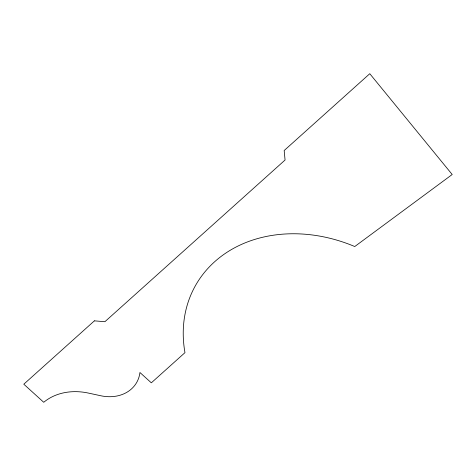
<?xml version="1.0" encoding="UTF-8"?>
<svg xmlns="http://www.w3.org/2000/svg" width="476" height="476" viewBox="0 0 476 476"><rect width="100%" height="100%" fill="white"/><g stroke="black" fill="none" stroke-linecap="round" stroke-linejoin="round"><path stroke-width="0.71" d="M94.397 320.848L23.8 384.203L43.738 402.291A57.495 46.922 29.8 0 1 88.441 393.087L100.769 395.752A38.538 31.452 29.8 0 0 139.938 372.5L151.326 382.835L184.968 352.651A139.248 113.645 29.8 0 1 354.757 246.532L452.2 174.508L369.781 73.709L284.172 150.535L285.065 160.019L104.898 321.705L94.397 320.848"/></g></svg>
